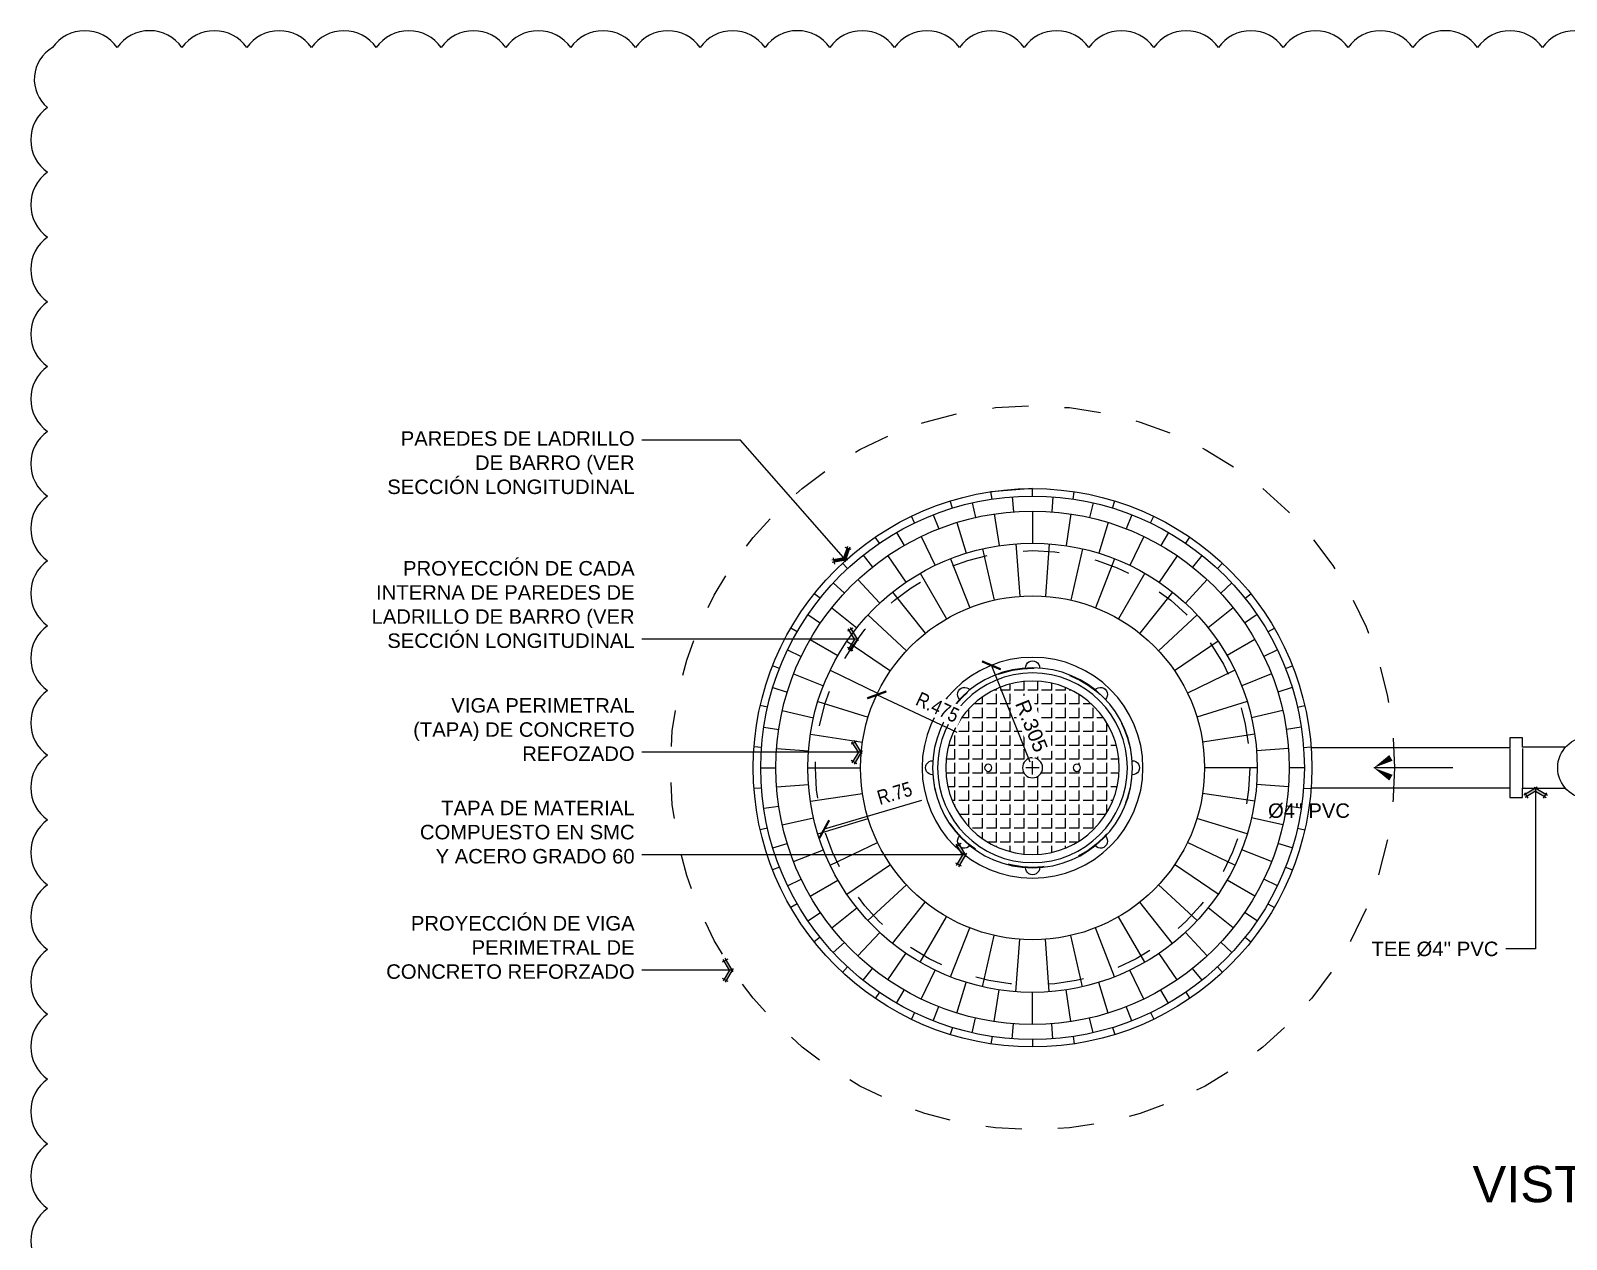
# Model space of a CAD drawing. Header units: metres. Extents: x 2 to 147, y 24 to 94.
# Drawn here: x 1.605 to 5.846, y 80.673 to 84.011 of the extents above; entities that cross this region are included whole.
import ezdxf

# ---------------------------------------------------------------- set-up
doc = ezdxf.new("R2010")
doc.units = ezdxf.units.M
doc.header["$MEASUREMENT"] = 0
doc.header["$PDMODE"] = 35
doc.linetypes.add('HIDDEN', pattern=[0.375, 0.25, -0.125])
doc.layers.get('Defpoints').update_dxf_attribs({"color": 171})
for name, color, linetype in [('A RESIDUAL', 5, 'Continuous'), ('Conjunto', 8, 'Continuous'), ('DET HIDRO', 6, 'Continuous'), ('TEXTOS', 2, 'Continuous'), ('TEXTOS HIDRO', 2, 'Continuous')]:
    doc.layers.add(name, color=color, linetype=linetype)
doc.styles.add('ARIAL', font='arial.ttf')
doc.styles.add('COTAS', font='ARIALN.TTF')
doc.styles.add('TEXTO HIDROSANITARIO', font='arial.ttf')
doc.dimstyles.new('ESC-20', dxfattribs={"dimtxt": 0.04, "dimasz": 0.04, "dimexe": 0.04, "dimexo": 0.04, "dimgap": 0.02, "dimtad": 1, "dimzin": 4, "dimdsep": 46, "dimtxsty": 'COTAS', "dimblk": 'ARCHTICK', "dimcen": 0.04, "dimdle": 0.04, "dimclrd": 1, "dimclre": 1, "dimclrt": 2, "dimazin": 0, "dimtfac": 0.75, "dimtmove": 1, "dimatfit": 3, "dimldrblk": 'FLE', "dimfxl": 0.1, "dimtvp": 1.5, "dimtfill": 1, "dimtolj": 1, "dimtzin": 0, "dimarcsym": 0})

# ---------------------------------------------------------------- blocks, each defined once
blk = doc.blocks.new('A$C40D24C17')
at = {"layer": 'DET HIDRO'}
h = blk.add_hatch(dxfattribs=at)
h.set_pattern_fill('ANGLE', color=8, scale=0.00573, style=0)
h.set_pattern_definition([(0, (-33.739254, -17.256913), (0, 0.040025254), [0.029109275, -0.01091598]), (90, (-33.739254, -17.256913), (-0.040025254, 2e-18), [0.029109275, -0.01091598])])
h.paths.add_polyline_path([(-0.2514, 0, 1), (0.2514, 0, 1)])
h.paths.add_polyline_path([(0.0291, 0, -1), (-0.0291, 0, -1)], flags=16)
h.paths.add_polyline_path([(-0.1179, 0, -1), (-0.1388, 0, -1)], flags=16)
h.paths.add_polyline_path([(0.1388, 0, -1), (0.1179, 0, -1)], flags=16)
at = {"layer": 'DET HIDRO', "color": 8}
for p, q in [((0, -0.0195), (0, 0.0195)), ((-0.0195, 0), (0.0195, 0))]:
    blk.add_line(p, q, dxfattribs=at)
at = {"layer": 'DET HIDRO', "color": 3}
blk.add_circle((0, 0), 0.3199, dxfattribs=at)
at = {"layer": 'DET HIDRO', "color": 1}
for radius in [0.2896, 0.2748, 0.2514, 0.0291]:
    blk.add_circle((0, 0), radius, dxfattribs=at)
at = {"layer": 'DET HIDRO', "color": 8}
for centre in [(-0.1283, 0), (0.1283, 0)]:
    blk.add_circle(centre, 0.0104, dxfattribs=at)
at = {"layer": 'DET HIDRO', "color": 1}
for centre, radius, start, end in [((0, 0.2896), 0.0203, 357.9887, 182.0113), ((-0.1968, 0.2124), 0.0205, 40.7868, 224.8445), ((0.1968, 0.2124), 0.0205, 315.1555, 139.2132), ((-0.2896, 0), 0.0203, 87.9887, 272.0113), ((0.2896, 0), 0.0203, 267.9887, 92.0113), ((-0.1968, -0.2124), 0.0205, 135.1555, 319.2132), ((0.1968, -0.2124), 0.0205, 220.7868, 44.8445), ((0, -0.2896), 0.0203, 177.9887, 2.0113)]:
    blk.add_arc(centre, radius, start, end, dxfattribs=at)
blk = doc.blocks.new('_ARCHTICK')
at = {"color": 0, "linetype": 'ByBlock', "const_width": 0.15}
blk.add_lwpolyline([(-0.5, -0.5), (0.5, 0.5)], dxfattribs=at)
blk = doc.blocks.new('*D91')
at = {"layer": 'Conjunto', "color": 1, "lineweight": -2, "transparency": 16777216}
blk.add_line((4.1634, 82.0729), (3.9414, 82.1768), dxfattribs=at)
at = {"layer": 'Defpoints', "color": 0, "transparency": 16777216}
for p in [(3.9414, 82.1768), (4.3716, 81.9754)]:
    blk.add_point(p, dxfattribs=at)
at = {"layer": 'Conjunto', "color": 1, "lineweight": -2, "transparency": 16777216, "xscale": 0.04, "yscale": 0.04, "zscale": 0.04, "rotation": 154.9191927269516}
blk.add_blockref('_ARCHTICK', (3.9414, 82.1768), dxfattribs=at)
at = {"layer": 'Conjunto', "color": 2, "transparency": 16777216, "insert": (4.1095, 82.1426), "char_height": 0.04, "attachment_point": 5, "rotation": 334.9192, "style": 'COTAS', "bg_fill": 3, "box_fill_scale": 1.25, "bg_fill_color": 256, "bg_fill_true_color": 13158600, "bg_fill_transparency": 0}
blk.add_mtext('\\A1;R.475', dxfattribs=at)
blk = doc.blocks.new('FLE')
at = {"linetype": 'Continuous'}
h = blk.add_hatch(color=2, dxfattribs=at)
h.paths.add_polyline_path([(-0.57, -0.62), (-0.42, -0.71), (0, 0), (-0.2, 0)])
h.paths.add_polyline_path([(-0.42, 0.71), (-0.57, 0.62), (-0.2, 0), (0, 0)])
at = {"color": 1, "linetype": 'Continuous'}
for p, q in [((0, 0), (-1, 0)), ((-0.31, 0.77), (-0.69, 0.55)), ((-0.2, 0), (-0.64, 0.73)), ((-0.2, 0), (-0.64, -0.73)), ((0.07, -0.11), (-0.49, 0.82)), ((0.07, 0.11), (-0.49, -0.82)), ((-0.69, -0.55), (-0.31, -0.77))]:
    blk.add_line(p, q, dxfattribs=at)
blk = doc.blocks.new('*D92')
at = {"layer": 'Conjunto', "color": 1, "lineweight": -2, "transparency": 16777216}
blk.add_line((4.3653, 81.9912), (4.2579, 82.2584), dxfattribs=at)
at = {"layer": 'Defpoints', "color": 0, "transparency": 16777216}
for p in [(4.2579, 82.2584), (4.3716, 81.9754)]:
    blk.add_point(p, dxfattribs=at)
at = {"layer": 'Conjunto', "color": 1, "lineweight": -2, "transparency": 16777216, "xscale": 0.04, "yscale": 0.04, "zscale": 0.04, "rotation": 111.8913693572956}
blk.add_blockref('_ARCHTICK', (4.2579, 82.2584), dxfattribs=at)
at = {"layer": 'Conjunto', "color": 2, "transparency": 16777216, "insert": (4.3688, 82.091), "char_height": 0.04, "attachment_point": 5, "rotation": 291.8914, "style": 'ARIAL', "bg_fill": 3, "box_fill_scale": 1.25, "bg_fill_color": 256, "bg_fill_true_color": 13158600, "bg_fill_transparency": 0}
blk.add_mtext('\\A1;R.305', dxfattribs=at)
blk = doc.blocks.new('*D93')
at = {"layer": 'Conjunto', "color": 1, "lineweight": -2, "transparency": 16777216}
blk.add_line((4.0651, 81.885), (3.7964, 81.8057), dxfattribs=at)
at = {"layer": 'Defpoints', "color": 0, "transparency": 16777216}
for p in [(4.3716, 81.9754), (3.7964, 81.8057)]:
    blk.add_point(p, dxfattribs=at)
at = {"layer": 'Conjunto', "color": 1, "lineweight": -2, "transparency": 16777216, "xscale": 0.04, "yscale": 0.04, "zscale": 0.04, "rotation": 196.4418267327715}
blk.add_blockref('_ARCHTICK', (3.7964, 81.8057), dxfattribs=at)
at = {"layer": 'Conjunto', "color": 2, "transparency": 16777216, "insert": (3.9907, 81.9051), "char_height": 0.04, "attachment_point": 5, "rotation": 16.4418, "style": 'COTAS', "bg_fill": 3, "box_fill_scale": 1.25, "bg_fill_color": 256, "bg_fill_true_color": 13158600, "bg_fill_transparency": 0}
blk.add_mtext('\\A1;R.75', dxfattribs=at)
blk = doc.blocks.new('*U38')
at = {"layer": 'DET HIDRO', "color": 8}
for p, q in [((0, 0.0549), (0, 0.0754)), ((0, 0.0132), (0, -0.0754))]:
    blk.add_line(p, q, dxfattribs=at)
blk = doc.blocks.new('*U35')
at = {"layer": 'DET HIDRO', "color": 0, "linetype": 'ByBlock', "lineweight": -2, "transparency": 16777216}
for p, rotation in [((580321.654, 1337369.893), 8.57142857142858), ((580321.8614, 1337369.893), 351.4285714285714), ((580321.5526, 1337369.8699), 17.14285714285715), ((580321.9628, 1337369.8699), 342.8571428571429), ((580321.4558, 1337369.8319), 25.71428571428573), ((580322.0596, 1337369.8319), 334.2857142857144), ((580321.3657, 1337369.7799), 34.28571428571429), ((580322.1496, 1337369.7799), 325.7142857142858), ((580321.2844, 1337369.715), 42.85714285714287), ((580322.2309, 1337369.715), 317.1428571428572), ((580321.2137, 1337369.6388), 51.42857142857146), ((580322.3017, 1337369.6388), 308.5714285714287), ((580321.1551, 1337369.5529), 60.00000000000001), ((580322.3603, 1337369.5529), 300.0000000000001), ((580321.1099, 1337369.4592), 68.57142857142858), ((580322.4054, 1337369.4592), 291.4285714285715), ((580321.0793, 1337369.3598), 77.14285714285717), ((580322.436, 1337369.3598), 282.8571428571428), ((580321.0638, 1337369.2569), 85.71428571428572), ((580322.4515, 1337369.2569), 274.2857142857143), ((580321.0638, 1337369.1529), 94.28571428571432), ((580322.4515, 1337369.1529), 265.7142857142858), ((580321.0793, 1337369.0501), 102.8571428571429), ((580322.436, 1337369.0501), 257.1428571428571), ((580321.1099, 1337368.9507), 111.4285714285714), ((580322.4054, 1337368.9507), 248.5714285714286), ((580321.1551, 1337368.857), 120), ((580322.3603, 1337368.857), 240), ((580321.2137, 1337368.7711), 128.5714285714286), ((580322.3017, 1337368.7711), 231.4285714285715), ((580321.2844, 1337368.6949), 137.1428571428572), ((580322.2309, 1337368.6949), 222.8571428571429), ((580321.3657, 1337368.63), 145.7142857142858), ((580322.1496, 1337368.63), 214.2857142857143), ((580321.4558, 1337368.578), 154.2857142857143), ((580322.0596, 1337368.578), 205.7142857142858), ((580321.5526, 1337368.54), 162.8571428571429), ((580321.654, 1337368.5169), 171.4285714285715), ((580321.8614, 1337368.5169), 188.5714285714284), ((580321.9628, 1337368.54), 197.1428571428572), ((580321.7577, 1337368.5091), 180)]:
    blk.add_blockref('*U38', p, dxfattribs=dict(at, rotation=rotation))
blk.add_blockref('*U38', (580321.7577, 1337369.9008), dxfattribs=at)
blk = doc.blocks.new('*U36')
at = {"layer": 'DET HIDRO', "color": 8}
for p, q in [((0.0103, 0.1375), (0.0072, 0.0958)), ((0.0006, 0.0076), (-0.0103, -0.1375))]:
    blk.add_line(p, q, dxfattribs=at)
blk = doc.blocks.new('*U37')
at = {"layer": 'DET HIDRO', "color": 0, "linetype": 'ByBlock', "lineweight": -2, "transparency": 16777216}
for p, rotation in [((580321.7119, 1337369.8161), 8.571428571428537), ((580321.6213, 1337369.8024), 17.14285714285715), ((580321.894, 1337369.8024), 351.4285714285714), ((580321.9816, 1337369.7754), 342.8571428571429), ((580321.5338, 1337369.7754), 25.7142857142857), ((580322.0641, 1337369.7357), 334.2857142857144), ((580321.4512, 1337369.7357), 34.28571428571429), ((580321.3756, 1337369.6841), 42.85714285714285), ((580322.1398, 1337369.6841), 325.7142857142857), ((580321.3084, 1337369.6218), 51.42857142857144), ((580322.2069, 1337369.6218), 317.1428571428572), ((580321.2513, 1337369.5502), 60.00000000000001), ((580322.264, 1337369.5502), 308.5714285714286), ((580321.2055, 1337369.4709), 68.57142857142857), ((580322.3098, 1337369.4709), 299.9999999999999), ((580322.3433, 1337369.3856), 291.4285714285715), ((580321.172, 1337369.3856), 77.14285714285717), ((580321.1517, 1337369.2963), 85.71428571428572), ((580322.3637, 1337369.2963), 282.8571428571428), ((580321.1448, 1337369.2049), 94.28571428571426), ((580322.3705, 1337369.2049), 274.2857142857143), ((580321.1517, 1337369.1136), 102.8571428571429), ((580322.3637, 1337369.1136), 265.7142857142858), ((580321.172, 1337369.0243), 111.4285714285714), ((580322.3433, 1337369.0243), 257.1428571428571), ((580321.2055, 1337368.939), 120), ((580322.3098, 1337368.939), 248.5714285714285), ((580321.2513, 1337368.8597), 128.5714285714286), ((580322.264, 1337368.8597), 239.9999999999999), ((580321.3084, 1337368.7881), 137.1428571428571), ((580322.2069, 1337368.7881), 231.4285714285714), ((580321.3756, 1337368.7258), 145.7142857142857), ((580322.1398, 1337368.7258), 222.8571428571429), ((580321.4512, 1337368.6742), 154.2857142857143), ((580321.5338, 1337368.6345), 162.8571428571429), ((580321.9816, 1337368.6345), 205.7142857142857), ((580322.0641, 1337368.6742), 214.2857142857143), ((580321.6213, 1337368.6075), 171.4285714285715), ((580321.7119, 1337368.5938), 180), ((580321.8035, 1337368.5938), 188.5714285714285), ((580321.894, 1337368.6075), 197.1428571428571)]:
    blk.add_blockref('*U36', p, dxfattribs=dict(at, rotation=rotation))
blk.add_blockref('*U36', (580321.8035, 1337369.8161), dxfattribs=at)
blk = doc.blocks.new('FLECHA')
at = {"color": 2, "linetype": 'Continuous'}
blk.add_line((-0.9, 0), (0, 0), dxfattribs=at)
for points in [[(-0.176, 0.145), (0, 0), (-0.214, 0.08)], [(-0.214, -0.08), (0, 0), (-0.176, -0.145)]]:
    blk.add_solid(points, dxfattribs=at)

msp = doc.modelspace()

# ---------------------------------------------------------------- linework, layer by layer
at = {"layer": 'DET HIDRO', "color": 8}
msp.add_line((4.3716, 82.7466), (4.2567, 82.738), dxfattribs=at)
at = {"layer": 'DET HIDRO', "color": 1}
for p, q in [((5.6901, 82.0291), (5.6901, 81.9183)), ((5.725, 82.0291), (5.725, 81.9183))]:
    msp.add_line(p, q, dxfattribs=at)
at = {"layer": 'DET HIDRO', "color": 3, "linetype": 'ByBlock'}
for points in [[(5.8431, 82.0319), (5.725, 82.0319), (5.725, 82.058), (5.6901, 82.058), (5.6901, 82.0308), (5.1409, 82.0308)], [(5.1409, 81.92), (5.6901, 81.92), (5.6901, 81.8937), (5.725, 81.8937), (5.725, 81.9189), (5.8431, 81.9189)]]:
    msp.add_lwpolyline(points, dxfattribs=at)
at = {"layer": 'DET HIDRO', "color": 2, "linetype": 'HIDDEN', "ltscale": 0.25}
for radius in [1, 0.5998, 0.275]:
    msp.add_circle((4.3716, 81.9754), radius, dxfattribs=at)
at = {"layer": 'DET HIDRO', "color": 3}
msp.add_circle((4.3716, 81.9754), 0.7712, dxfattribs=at)
at = {"layer": 'DET HIDRO', "color": 8}
for radius in [0.7507, 0.709, 0.6204]:
    msp.add_circle((4.3716, 81.9754), radius, dxfattribs=at)
at = {"layer": 'DET HIDRO', "color": 4}
msp.add_circle((4.3716, 81.9754), 0.475, dxfattribs=at)
at = {"layer": 'DET HIDRO', "color": 3, "linetype": 'ByBlock'}
msp.add_circle((5.908, 81.9754), 0.0861, dxfattribs=at)

# ---------------------------------------------------------------- block references
at = {"layer": 'A RESIDUAL', "xscale": -0.2430437681300012, "yscale": 0.2430437681300012, "zscale": 0.2430437681300012}
msp.add_blockref('FLECHA', (5.314, 81.9754), dxfattribs=at)
at = {"layer": 'DET HIDRO', "xscale": -0.9533860149598454, "yscale": 0.9533860149598454, "zscale": 0.9533860149598454}
msp.add_blockref('A$C40D24C17', (4.3716, 81.9754), dxfattribs=at)

# ---------------------------------------------------------------- texts
at = {"layer": 'TEXTOS', "lineweight": 9, "insert": (6.1961, 80.8248), "char_height": 0.1, "width": 1.220031, "attachment_point": 5, "line_spacing_factor": 1.176471, "style": 'ARIAL', "bg_fill": 3, "box_fill_scale": 1.25, "bg_fill_color": 0, "bg_fill_transparency": 0}
msp.add_mtext('VISTA EN PLANTA', dxfattribs=at)

# ---------------------------------------------------------------- leaders
at = {"layer": 'TEXTOS HIDRO', "linetype": 'Continuous', "annotation_type": 0, "has_hookline": 1, "hookline_direction": 1}
for points, text_width in [([(3.856, 82.5489), (3.5655, 82.8804), (3.2927, 82.8804)], 0.6786), ([(3.8882, 82.3304), (3.4073, 82.3304), (3.2927, 82.3304)], 0.7218), ([(5.7611, 81.9189), (5.7611, 81.4752), (5.6783, 81.4752)], 0.2162), ([(3.5425, 81.4164), (3.3823, 81.4164), (3.2927, 81.4164)], 0.6808)]:
    msp.add_leader(points, dimstyle='ESC-20', override={"dimgap": 0.02, "dimtad": 0}, dxfattribs=dict(at, text_width=text_width))

# ---------------------------------------------------------------- next in the draw order: texts
at = {"layer": 'TEXTOS HIDRO', "color": 2, "linetype": 'Continuous', "char_height": 0.04, "style": 'TEXTO HIDROSANITARIO', "bg_fill": 3, "box_fill_scale": 1.1, "bg_fill_color": 256, "bg_fill_true_color": 13158600, "bg_fill_transparency": 0}
for s, insert, width, attachment_point in [('{\\C256;PAREDES DE LADRILLO DE BARRO (VER SECCIÓN LONGITUDINAL}', (3.2727, 82.9049), 0.683974, 3), ('{\\C256;PROYECCIÓN DE CADA INTERNA DE PAREDES DE LADRILLO DE BARRO (VER SECCIÓN LONGITUDINAL}', (3.2727, 82.3059), 0.781411, 9), ('{\\C256;PROYECCIÓN DE VIGA PERIMETRAL DE CONCRETO REFORZADO}', (3.2727, 81.3919), 0.683974, 9), ("\\A1;\\pi-0.58044;{\\C256;TEE Ø4'' PVC}", (5.6583, 81.4952), 0.252017, 3)]:
    msp.add_mtext(s, dxfattribs=dict(at, insert=insert, width=width, attachment_point=attachment_point))

# ---------------------------------------------------------------- next in the draw order: dimensions: what is measured, and where the dimension line sits
at = {"layer": 'Conjunto'}
dim = msp.add_radius_dim(center=(4.3716, 81.9754), mpoint=(3.9414, 82.1768), dimstyle='ESC-20', override={"dimdec": 3}, dxfattribs=at)
dim.commit()
dim.dimension.update_dxf_attribs({"geometry": '*D91', "text_midpoint": (4.0924, 82.1061), "dimtype": 164})

# ---------------------------------------------------------------- next in the draw order: dimensions: what is measured, and where the dimension line sits
dim = msp.add_radius_dim(center=(4.3716, 81.9754), mpoint=(4.2579, 82.2584), dimstyle='ESC-20', override={"dimdec": 3, "dimtxsty": 'ARIAL'}, dxfattribs=at)
dim.commit()
dim.dimension.update_dxf_attribs({"geometry": '*D92', "text_midpoint": (4.3313, 82.0759), "dimtype": 164})

# ---------------------------------------------------------------- next in the draw order: dimensions: what is measured, and where the dimension line sits
dim = msp.add_radius_dim(center=(4.3716, 81.9754), mpoint=(3.7964, 81.8057), text='R.75', dimstyle='ESC-20', dxfattribs=at)
dim.commit()
dim.dimension.update_dxf_attribs({"geometry": '*D93', "text_midpoint": (4.0021, 81.8664), "dimtype": 164})

# ---------------------------------------------------------------- next in the draw order: block references
at = {"layer": 'DET HIDRO', "color": 8, "xscale": -1}
for name in ['*U35', '*U37']:
    msp.add_blockref(name, (580326.1293, -1337287.2295), dxfattribs=at)

# ---------------------------------------------------------------- next in the draw order: leaders
at = {"layer": 'TEXTOS HIDRO', "linetype": 'Continuous', "annotation_type": 0, "has_hookline": 1, "hookline_direction": 1}
for points, text_width in [([(3.8986, 82.0183), (3.5655, 82.0183), (3.2927, 82.0183)], 0.6057), ([(4.1866, 81.735), (3.5655, 81.735), (3.2927, 81.735)], 0.588)]:
    msp.add_leader(points, dimstyle='ESC-20', override={"dimgap": 0.02, "dimtad": 0}, dxfattribs=dict(at, text_width=text_width))

# ---------------------------------------------------------------- next in the draw order: texts
at = {"layer": 'TEXTOS HIDRO', "color": 2, "linetype": 'Continuous', "char_height": 0.04, "width": 0.611586, "attachment_point": 9, "style": 'TEXTO HIDROSANITARIO', "bg_fill": 3, "box_fill_scale": 1.1, "bg_fill_color": 256, "bg_fill_true_color": 13158600, "bg_fill_transparency": 0}
for s, insert in [('{\\C256;VIGA PERIMETRAL (TAPA) DE CONCRETO REFOZADO}', (3.2727, 81.9938)), ('{\\C256;TAPA DE MATERIAL COMPUESTO EN SMC Y ACERO GRADO 60}', (3.2727, 81.7105))]:
    msp.add_mtext(s, dxfattribs=dict(at, insert=insert))
at = {"layer": 'TEXTOS HIDRO', "insert": (5.4254, 81.8563), "char_height": 0.04, "width": 0.224493, "attachment_point": 5, "style": 'TEXTO HIDROSANITARIO', "bg_fill": 3, "box_fill_scale": 1.1, "bg_fill_color": 256, "bg_fill_true_color": 13158600, "bg_fill_transparency": 9161100}
msp.add_mtext("\\A1;\\pi-0.58044;Ø4'' PVC", dxfattribs=at)

# ---------------------------------------------------------------- next in the draw order: linework, layer by layer
at = {"layer": 'Defpoints'}
msp.add_lwpolyline([(5.9587, 83.9648, 0.520567), (5.7798, 83.9648, 0.520567), (5.6009, 83.9648, 0.520567), (5.4219, 83.9648, 0.520567), (5.243, 83.9648, 0.520567), (5.0641, 83.9648, 0.520567), (4.8852, 83.9648, 0.520567), (4.7063, 83.9648, 0.520567), (4.5274, 83.9648, 0.520567), (4.3485, 83.9648, 0.520567), (4.1696, 83.9648, 0.520567), (3.9907, 83.9648, 0.520567), (3.8118, 83.9648, 0.520567), (3.6328, 83.9648, 0.520567), (3.4539, 83.9648, 0.520567), (3.275, 83.9648, 0.520567), (3.0961, 83.9648, 0.520567), (2.9172, 83.9648, 0.520567), (2.7383, 83.9648, 0.520567), (2.5594, 83.9648, 0.520567), (2.3805, 83.9648, 0.520567), (2.2016, 83.9648, 0.520567), (2.0227, 83.9648, 0.520567), (1.8437, 83.9648, 0.520567), (1.6648, 83.9648, 0.520567), (1.6515, 83.7992, 0.520567), (1.6515, 83.6203, 0.520567), (1.6515, 83.4414, 0.520567), (1.6515, 83.2625, 0.520567), (1.6515, 83.0836, 0.520567), (1.6515, 82.9047, 0.520567), (1.6515, 82.7258, 0.520567), (1.6515, 82.5469, 0.520567), (1.6515, 82.3679, 0.520567), (1.6515, 82.189, 0.520567), (1.6515, 82.0101, 0.520567), (1.6515, 81.8312, 0.520567), (1.6515, 81.6523, 0.520567), (1.6515, 81.4734, 0.520567), (1.6515, 81.2945, 0.520567), (1.6515, 81.1156, 0.520567), (1.6515, 80.9367, 0.520567), (1.6515, 80.7578, 0.520567), (1.6515, 80.5788, 0.520567)], format="xyb", dxfattribs=at)

doc.saveas('drawing.dxf')
